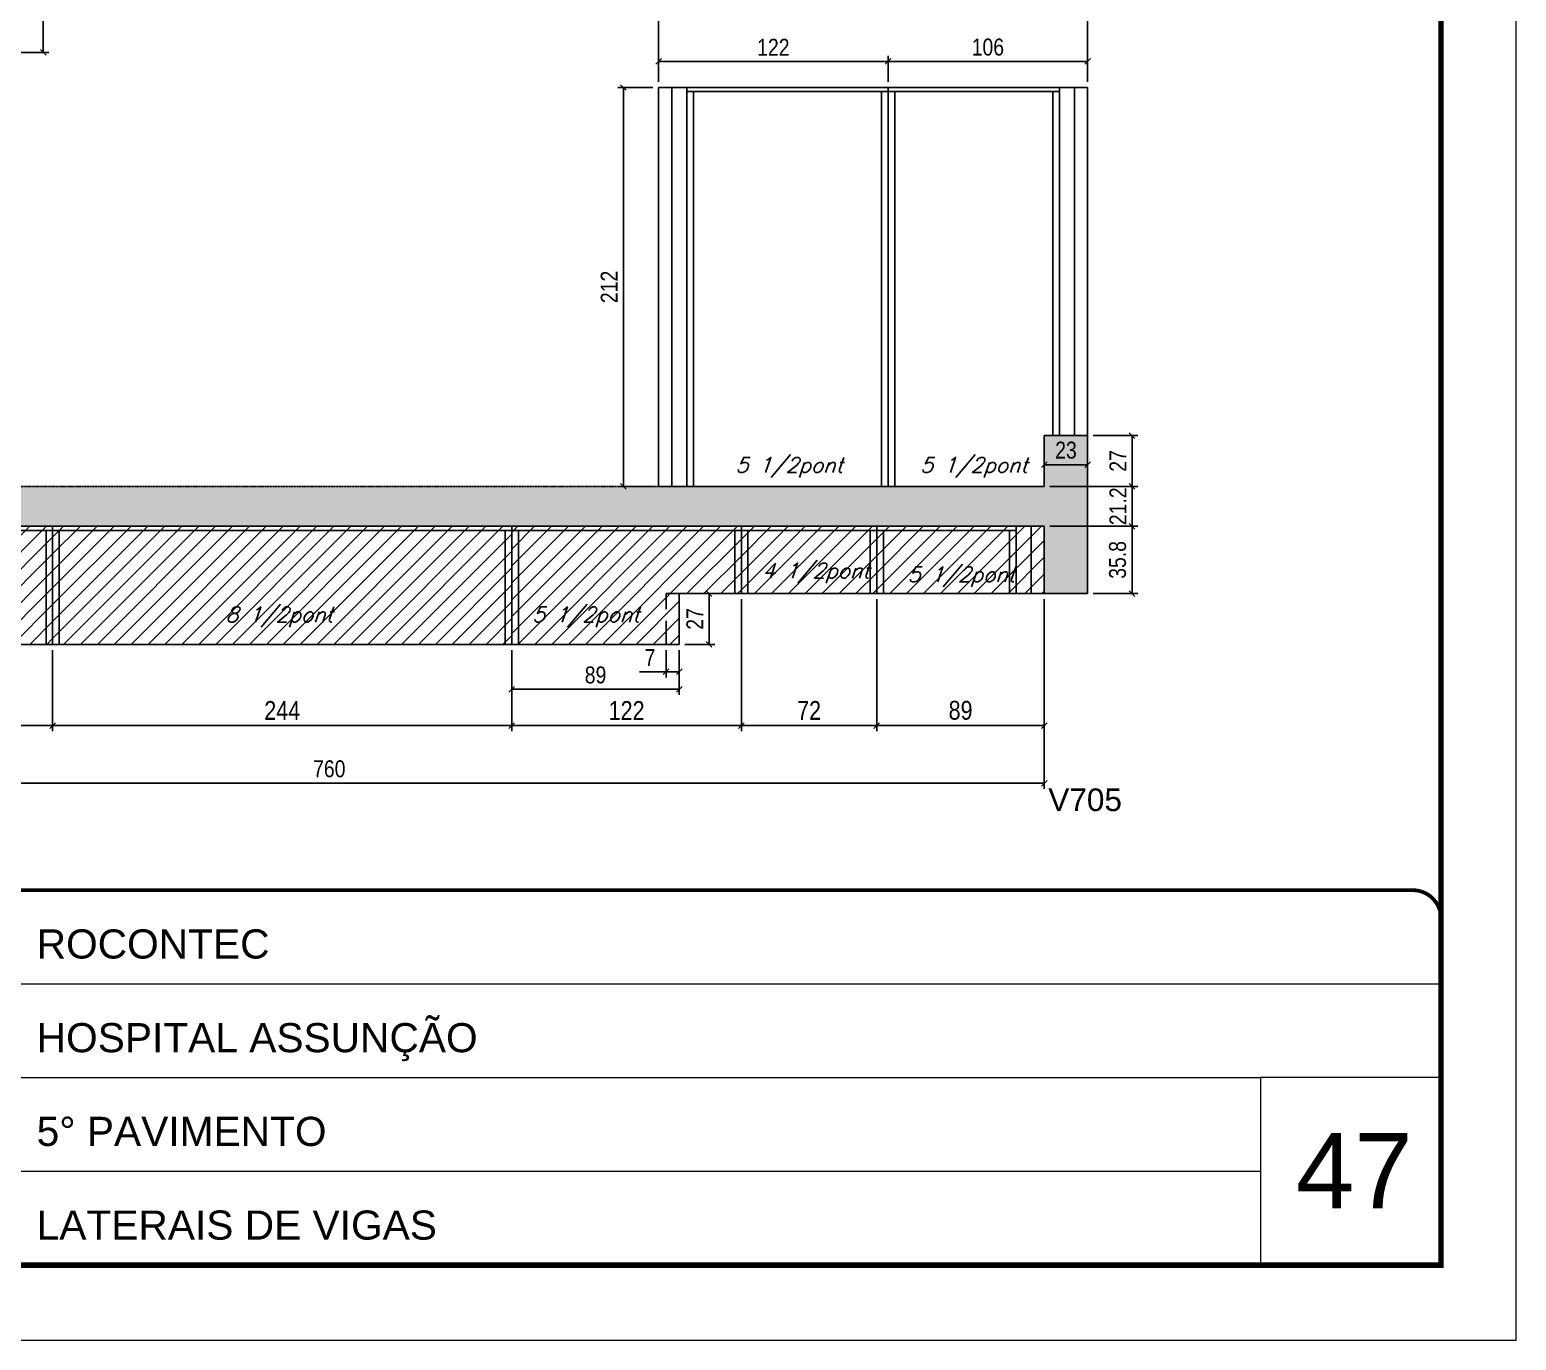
# Model space of a CAD drawing. Extents: x -20960 to -5926, y -2106 to 21915.
# Drawn here: x -8342 to -7552, y 8231 to 8928 of the extents above; entities that cross this region are included whole.
import ezdxf

# ---------------------------------------------------------------- set-up
doc = ezdxf.new("R2010")
doc.units = 0
for name, pattern in [('CONTINUO', [0]), ('DASHED', [0.75, 0.5, -0.25]), ('HIDDEN', [0.375, 0.25, -0.125])]:
    doc.linetypes.add(name, pattern=pattern)
for name, color, linetype in [('5', 5, 'Continuous'), ('COTA', 241, 'Continuous'), ('Painéis', 200, 'Continuous'), ('Reaproveitamento', 251, 'Continuous'), ('SARR_2.2x7', 40, 'Continuous'), ('SARR_3.5x7', 81, 'Continuous'), ('texto', 7, 'Continuous')]:
    doc.layers.add(name, color=color, linetype=linetype)
for name, color, linetype, lineweight in [('CARIMBO', 255, 'Continuous', 9), ('Folhas', 255, 'Continuous', 9), ('SARRAFO DE PRESSAO', 251, 'DASHED', 9)]:
    doc.layers.add(name, color=color, linetype=linetype, lineweight=lineweight)
doc.styles.add('ARIAL', font='arial.ttf')
doc.styles.add('COTA TECNICA', font='techl___.ttf', dxfattribs={"height": 10})
doc.styles.add('COTA TECNICA-50', font='techl___.ttf', dxfattribs={"height": 9})
doc.styles.add('Romans', font='romans.shx')
doc.styles.get("Standard").update_dxf_attribs({"font": 'arial.ttf'})
doc.dimstyles.new('COTA PAINEL-50', dxfattribs={"dimtxt": 9, "dimasz": 3, "dimexe": 3, "dimexo": 3, "dimgap": 3, "dimtad": 1, "dimdec": 1, "dimzin": 12, "dimdsep": 46, "dimtxsty": 'COTA TECNICA-50', "dimblk1": 'OBLIQUE', "dimblk2": 'OBLIQUE', "dimsah": 1, "dimcen": 0.9, "dimclrd": 4, "dimclre": 4, "dimclrt": 240, "dimadec": 1, "dimazin": 3, "dimtfac": 1, "dimtdec": 1, "dimtmove": 0, "dimatfit": 3, "dimfxl": 1, "dimtolj": 1, "dimtzin": 12, "dimarcsym": 0})
doc.dimstyles.new('PAINEL', dxfattribs={"dimtxt": 10, "dimasz": 3, "dimexe": 3, "dimexo": 3, "dimgap": 3, "dimtad": 1, "dimdec": 1, "dimzin": 12, "dimdsep": 46, "dimtxsty": 'COTA TECNICA', "dimblk1": 'OBLIQUE', "dimblk2": 'OBLIQUE', "dimsah": 1, "dimcen": 0.9, "dimclrd": 4, "dimclre": 4, "dimclrt": 240, "dimadec": 1, "dimazin": 3, "dimtfac": 1, "dimtdec": 1, "dimtmove": 0, "dimatfit": 3, "dimfxl": 1, "dimtolj": 1, "dimtzin": 12, "dimarcsym": 0})
pattern_1 = [(45, (9286.408, 11034.7333), (-4.490128, 4.490128), [])]
pattern_2 = [(45, (3170, 2297.15), (-4.490128, 4.490128), [])]

# ---------------------------------------------------------------- blocks, each defined once
blk = doc.blocks.new('9999999999')
at = {"color": 30, "linetype": 'CONTINUO'}
for p, q in [((98564.56, 34379.64), (99583.98, 34379.64)), ((98564.56, 34329.83), (99487.98, 34329.83)), ((99583.98, 34329.83), (99487.98, 34329.83)), ((99487.98, 34329.83), (99487.98, 34230.21)), ((98564.56, 34280.02), (99487.98, 34280.02))]:
    blk.add_line(p, q, dxfattribs=at)
at = {"color": 30, "linetype": 'CONTINUO', "const_width": 2}
blk.add_lwpolyline([(99583.98, 34230.21), (99583.98, 34414.45, 0.414214), (99568.98, 34429.45), (98228.98, 34429.45, 0.414214), (98213.98, 34414.45), (98213.98, 34245.21, 0.414214), (98228.98, 34230.21), (99583.98, 34230.21)], format="xyb", dxfattribs=at)
at = {"layer": 'Folhas'}
blk.add_lwpolyline([(98138.98, 34190.21), (99623.98, 34190.21), (99623.98, 35240.21), (98138.98, 35240.21)], close=True, dxfattribs=at)
at = {"layer": 'Folhas', "color": 30, "const_width": 3}
blk.add_lwpolyline([(98213.98, 34230.21), (99583.98, 34230.21), (99583.98, 35200.21), (98213.98, 35200.21)], close=True, dxfattribs=at)
at = {"color": 7, "linetype": 'Continuous', "ltscale": 5, "style": 'ARIAL'}
for s, height, p in [('ROCONTEC', 15.483, (98837.68, 34393.13)), ('HOSPITAL ASSUNÇÃO', 15.4829, (98837.68, 34343.32)), ('5° PAVIMENTO', 15.4829, (98837.68, 34293.51)), ('LATERAIS DE VIGAS', 15.4829, (98837.68, 34243.7))]:
    blk.add_text(s, height=height, dxfattribs=at).set_placement(p)
blk = doc.blocks.new('_Oblique')
at = {"color": 0, "linetype": 'ByBlock', "lineweight": -2}
blk.add_line((-0.5, -0.5), (0.5, 0.5), dxfattribs=at)
blk = doc.blocks.new('*D1623')
at = {"layer": 'COTA', "color": 4, "lineweight": -2, "ltscale": 25, "transparency": 16777216}
for p, q in [((-8562.8, 8597.98), (-8562.8, 8554.78)), ((-8329.8, 8597.98), (-8329.8, 8554.78)), ((-8562.8, 8557.78), (-8329.8, 8557.78))]:
    blk.add_line(p, q, dxfattribs=at)
at = {"layer": 'Defpoints', "color": 0, "ltscale": 25, "transparency": 16777216}
for p in [(-8562.8, 8600.98), (-8329.8, 8600.98), (-8329.8, 8557.78)]:
    blk.add_point(p, dxfattribs=at)
at = {"layer": 'COTA', "color": 4, "lineweight": -2, "ltscale": 25, "transparency": 16777216, "xscale": 3, "yscale": 3, "zscale": 3, "rotation": 180}
blk.add_blockref('_Oblique', (-8562.8, 8557.78), dxfattribs=at)
at = {"layer": 'COTA', "color": 4, "lineweight": -2, "ltscale": 25, "transparency": 16777216, "xscale": 3, "yscale": 3, "zscale": 3}
blk.add_blockref('_Oblique', (-8329.8, 8557.78), dxfattribs=at)
at = {"layer": 'COTA', "color": 240, "ltscale": 25, "transparency": 16777216, "insert": (-8446.3, 8565.99), "char_height": 10, "attachment_point": 5, "style": 'COTA TECNICA'}
blk.add_mtext('\\A1;233', dxfattribs=at)
blk = doc.blocks.new('*D1624')
at = {"layer": 'COTA', "color": 4, "lineweight": -2, "ltscale": 25, "transparency": 16777216}
for p, q in [((-8329.8, 8597.98), (-8329.8, 8554.78)), ((-8085.8, 8597.98), (-8085.8, 8554.78)), ((-8329.8, 8557.78), (-8085.8, 8557.78))]:
    blk.add_line(p, q, dxfattribs=at)
at = {"layer": 'Defpoints', "color": 0, "ltscale": 25, "transparency": 16777216}
for p in [(-8329.8, 8600.98), (-8085.8, 8600.98), (-8085.8, 8557.78)]:
    blk.add_point(p, dxfattribs=at)
at = {"layer": 'COTA', "color": 4, "lineweight": -2, "ltscale": 25, "transparency": 16777216, "xscale": 3, "yscale": 3, "zscale": 3, "rotation": 180}
blk.add_blockref('_Oblique', (-8329.8, 8557.78), dxfattribs=at)
at = {"layer": 'COTA', "color": 4, "lineweight": -2, "ltscale": 25, "transparency": 16777216, "xscale": 3, "yscale": 3, "zscale": 3}
blk.add_blockref('_Oblique', (-8085.8, 8557.78), dxfattribs=at)
at = {"layer": 'COTA', "color": 240, "ltscale": 25, "transparency": 16777216, "insert": (-8207.8, 8565.85), "char_height": 10, "attachment_point": 5, "style": 'COTA TECNICA'}
blk.add_mtext('\\A1;244', dxfattribs=at)
blk = doc.blocks.new('*D1606')
at = {"layer": 'COTA', "color": 4, "lineweight": -2, "ltscale": 25, "transparency": 16777216}
for p, q in [((-7963.8, 8624.98), (-7963.8, 8554.78)), ((-8085.8, 8597.98), (-8085.8, 8554.78)), ((-8085.8, 8557.78), (-7963.8, 8557.78))]:
    blk.add_line(p, q, dxfattribs=at)
at = {"layer": 'Defpoints', "color": 0, "ltscale": 25, "transparency": 16777216}
for p in [(-7963.8, 8627.98), (-8085.8, 8600.98), (-7963.8, 8557.78)]:
    blk.add_point(p, dxfattribs=at)
at = {"layer": 'COTA', "color": 4, "lineweight": -2, "ltscale": 25, "transparency": 16777216, "xscale": 3, "yscale": 3, "zscale": 3, "rotation": 180}
blk.add_blockref('_Oblique', (-8085.8, 8557.78), dxfattribs=at)
at = {"layer": 'COTA', "color": 4, "lineweight": -2, "ltscale": 25, "transparency": 16777216, "xscale": 3, "yscale": 3, "zscale": 3}
blk.add_blockref('_Oblique', (-7963.8, 8557.78), dxfattribs=at)
at = {"layer": 'COTA', "color": 240, "ltscale": 25, "transparency": 16777216, "insert": (-8024.8, 8565.83), "char_height": 10, "attachment_point": 5, "style": 'COTA TECNICA'}
blk.add_mtext('\\A1;122', dxfattribs=at)
blk = doc.blocks.new('*D1607')
at = {"layer": 'COTA', "color": 4, "lineweight": -2, "ltscale": 25, "transparency": 16777216}
for p, q in [((-7963.8, 8624.98), (-7963.8, 8554.78)), ((-7891.82, 8624.98), (-7891.82, 8554.78)), ((-7963.8, 8557.78), (-7891.82, 8557.78))]:
    blk.add_line(p, q, dxfattribs=at)
at = {"layer": 'Defpoints', "color": 0, "ltscale": 25, "transparency": 16777216}
for p in [(-7963.8, 8627.98), (-7891.82, 8627.98), (-7891.82, 8557.78)]:
    blk.add_point(p, dxfattribs=at)
at = {"layer": 'COTA', "color": 4, "lineweight": -2, "ltscale": 25, "transparency": 16777216, "xscale": 3, "yscale": 3, "zscale": 3, "rotation": 180}
blk.add_blockref('_Oblique', (-7963.8, 8557.78), dxfattribs=at)
at = {"layer": 'COTA', "color": 4, "lineweight": -2, "ltscale": 25, "transparency": 16777216, "xscale": 3, "yscale": 3, "zscale": 3}
blk.add_blockref('_Oblique', (-7891.82, 8557.78), dxfattribs=at)
at = {"layer": 'COTA', "color": 240, "ltscale": 25, "transparency": 16777216, "insert": (-7927.81, 8565.85), "char_height": 10, "attachment_point": 5, "style": 'COTA TECNICA'}
blk.add_mtext('\\A1;72', dxfattribs=at)
blk = doc.blocks.new('*D1579')
at = {"layer": 'COTA', "color": 4, "lineweight": -2, "ltscale": 25, "transparency": 16777216}
for p, q in [((-7891.82, 8624.98), (-7891.82, 8554.78)), ((-7802.8, 8624.98), (-7802.8, 8554.78)), ((-7891.82, 8557.78), (-7802.8, 8557.78))]:
    blk.add_line(p, q, dxfattribs=at)
at = {"layer": 'Defpoints', "color": 0, "ltscale": 25, "transparency": 16777216}
for p in [(-7891.82, 8627.98), (-7802.8, 8627.98), (-7802.8, 8557.78)]:
    blk.add_point(p, dxfattribs=at)
at = {"layer": 'COTA', "color": 4, "lineweight": -2, "ltscale": 25, "transparency": 16777216, "xscale": 3, "yscale": 3, "zscale": 3, "rotation": 180}
blk.add_blockref('_Oblique', (-7891.82, 8557.78), dxfattribs=at)
at = {"layer": 'COTA', "color": 4, "lineweight": -2, "ltscale": 25, "transparency": 16777216, "xscale": 3, "yscale": 3, "zscale": 3}
blk.add_blockref('_Oblique', (-7802.8, 8557.78), dxfattribs=at)
at = {"layer": 'COTA', "color": 240, "ltscale": 25, "transparency": 16777216, "insert": (-7847.31, 8565.88), "char_height": 10, "attachment_point": 5, "style": 'COTA TECNICA'}
blk.add_mtext('\\A1;89', dxfattribs=at)
blk = doc.blocks.new('*D1611')
at = {"layer": 'COTA', "color": 4, "lineweight": -2, "transparency": 16777216}
for p, q in [((-7802.8, 8624.98), (-7802.8, 8524.19)), ((-8562.8, 8597.98), (-8562.8, 8524.19)), ((-8562.8, 8527.19), (-7802.8, 8527.19))]:
    blk.add_line(p, q, dxfattribs=at)
at = {"layer": 'Defpoints', "color": 0, "transparency": 16777216}
for p in [(-7802.8, 8627.98), (-8562.8, 8600.98), (-7802.8, 8527.19)]:
    blk.add_point(p, dxfattribs=at)
at = {"layer": 'COTA', "color": 4, "lineweight": -2, "transparency": 16777216, "xscale": 3, "yscale": 3, "zscale": 3, "rotation": 180}
blk.add_blockref('_Oblique', (-8562.8, 8527.19), dxfattribs=at)
at = {"layer": 'COTA', "color": 4, "lineweight": -2, "transparency": 16777216, "xscale": 3, "yscale": 3, "zscale": 3}
blk.add_blockref('_Oblique', (-7802.8, 8527.19), dxfattribs=at)
at = {"layer": 'COTA', "color": 240, "transparency": 16777216, "insert": (-8182.8, 8534.78), "char_height": 9, "attachment_point": 5, "style": 'COTA TECNICA-50'}
blk.add_mtext('\\A1;760', dxfattribs=at)
blk = doc.blocks.new('*D1583')
at = {"layer": 'COTA', "color": 4, "lineweight": -2, "transparency": 16777216}
for p, q in [((-8376.07, 9184.61), (-8331.77, 9184.61)), ((-8334.77, 9184.61), (-8334.77, 8915.61)), ((-8376.07, 8915.61), (-8331.77, 8915.61))]:
    blk.add_line(p, q, dxfattribs=at)
at = {"layer": 'Defpoints', "color": 0, "transparency": 16777216}
for p in [(-8379.07, 9184.61), (-8379.07, 8915.61), (-8334.77, 8915.61)]:
    blk.add_point(p, dxfattribs=at)
at = {"layer": 'COTA', "color": 4, "lineweight": -2, "transparency": 16777216, "xscale": 3, "yscale": 3, "zscale": 3}
for p, rotation in [((-8334.77, 9184.61), 90), ((-8334.77, 8915.61), 270)]:
    blk.add_blockref('_Oblique', p, dxfattribs=dict(at, rotation=rotation))
at = {"layer": 'COTA', "color": 240, "transparency": 16777216, "insert": (-8342.39, 9050.11), "char_height": 9, "attachment_point": 5, "rotation": 90, "style": 'COTA TECNICA-50'}
blk.add_mtext('\\A1;269', dxfattribs=at)
blk = doc.blocks.new('*D1637')
at = {"layer": 'COTA', "color": 4, "lineweight": -2, "transparency": 16777216}
for p, q in [((-8007.8, 8899.98), (-8007.8, 8913.83)), ((-7885.8, 8899.98), (-7885.8, 8913.83)), ((-8007.8, 8910.83), (-7885.8, 8910.83))]:
    blk.add_line(p, q, dxfattribs=at)
at = {"layer": 'Defpoints', "color": 0, "transparency": 16777216}
for p in [(-7885.8, 8910.83), (-8007.8, 8896.98), (-7885.8, 8896.98)]:
    blk.add_point(p, dxfattribs=at)
at = {"layer": 'COTA', "color": 4, "lineweight": -2, "transparency": 16777216, "xscale": 3, "yscale": 3, "zscale": 3, "rotation": 180}
blk.add_blockref('_Oblique', (-8007.8, 8910.83), dxfattribs=at)
at = {"layer": 'COTA', "color": 4, "lineweight": -2, "transparency": 16777216, "xscale": 3, "yscale": 3, "zscale": 3}
blk.add_blockref('_Oblique', (-7885.8, 8910.83), dxfattribs=at)
at = {"layer": 'COTA', "color": 240, "transparency": 16777216, "insert": (-7946.8, 8918.38), "char_height": 9, "attachment_point": 5, "style": 'COTA TECNICA-50'}
blk.add_mtext('\\A1;122', dxfattribs=at)
blk = doc.blocks.new('*D1638')
at = {"layer": 'COTA', "color": 4, "lineweight": -2, "transparency": 16777216}
for p, q in [((-7885.8, 8899.98), (-7885.8, 8913.83)), ((-7779.8, 8899.98), (-7779.8, 8913.83)), ((-7885.8, 8910.83), (-7779.8, 8910.83))]:
    blk.add_line(p, q, dxfattribs=at)
at = {"layer": 'Defpoints', "color": 0, "transparency": 16777216}
for p in [(-7779.8, 8910.83), (-7885.8, 8896.98), (-7779.8, 8896.98)]:
    blk.add_point(p, dxfattribs=at)
at = {"layer": 'COTA', "color": 4, "lineweight": -2, "transparency": 16777216, "xscale": 3, "yscale": 3, "zscale": 3, "rotation": 180}
blk.add_blockref('_Oblique', (-7885.8, 8910.83), dxfattribs=at)
at = {"layer": 'COTA', "color": 4, "lineweight": -2, "transparency": 16777216, "xscale": 3, "yscale": 3, "zscale": 3}
blk.add_blockref('_Oblique', (-7779.8, 8910.83), dxfattribs=at)
at = {"layer": 'COTA', "color": 240, "transparency": 16777216, "insert": (-7832.8, 8918.42), "char_height": 9, "attachment_point": 5, "style": 'COTA TECNICA-50'}
blk.add_mtext('\\A1;106', dxfattribs=at)
blk = doc.blocks.new('*D1593')
at = {"layer": 'COTA', "color": 4, "lineweight": -2, "transparency": 16777216}
for p, q in [((-8007.8, 8899.98), (-8007.8, 8938.06)), ((-8007.8, 8935.06), (-7779.8, 8935.06)), ((-7779.8, 8899.98), (-7779.8, 8938.06))]:
    blk.add_line(p, q, dxfattribs=at)
at = {"layer": 'Defpoints', "color": 0, "transparency": 16777216}
for p in [(-7779.8, 8935.06), (-8007.8, 8896.98), (-7779.8, 8896.98)]:
    blk.add_point(p, dxfattribs=at)
at = {"layer": 'COTA', "color": 4, "lineweight": -2, "transparency": 16777216, "xscale": 3, "yscale": 3, "zscale": 3, "rotation": 180}
blk.add_blockref('_Oblique', (-8007.8, 8935.06), dxfattribs=at)
at = {"layer": 'COTA', "color": 4, "lineweight": -2, "transparency": 16777216, "xscale": 3, "yscale": 3, "zscale": 3}
blk.add_blockref('_Oblique', (-7779.8, 8935.06), dxfattribs=at)
at = {"layer": 'COTA', "color": 240, "transparency": 16777216, "insert": (-7893.8, 8942.64), "char_height": 9, "attachment_point": 5, "style": 'COTA TECNICA-50'}
blk.add_mtext('\\A1;228', dxfattribs=at)
blk = doc.blocks.new('*D1639')
at = {"layer": 'COTA', "color": 4, "lineweight": -2, "transparency": 16777216}
for p, q in [((-7993.8, 8627.98), (-7977.94, 8627.98)), ((-7980.94, 8600.98), (-7980.94, 8627.98)), ((-7993.8, 8600.98), (-7977.94, 8600.98))]:
    blk.add_line(p, q, dxfattribs=at)
at = {"layer": 'Defpoints', "color": 0, "transparency": 16777216}
for p in [(-7996.8, 8627.98), (-7980.94, 8627.98), (-7996.8, 8600.98)]:
    blk.add_point(p, dxfattribs=at)
at = {"layer": 'COTA', "color": 4, "lineweight": -2, "transparency": 16777216, "xscale": 3, "yscale": 3, "zscale": 3}
for p, rotation in [((-7980.94, 8627.98), 90), ((-7980.94, 8600.98), 270)]:
    blk.add_blockref('_Oblique', p, dxfattribs=dict(at, rotation=rotation))
at = {"layer": 'COTA', "color": 240, "transparency": 16777216, "insert": (-7988.51, 8614.48), "char_height": 9, "attachment_point": 5, "rotation": 90, "style": 'COTA TECNICA-50'}
blk.add_mtext('\\A1;27', dxfattribs=at)
blk = doc.blocks.new('*D1640')
at = {"layer": 'COTA', "color": 4, "lineweight": -2, "transparency": 16777216}
for p, q in [((-8085.8, 8597.98), (-8085.8, 8574.09)), ((-7996.8, 8597.98), (-7996.8, 8574.09)), ((-8085.8, 8577.09), (-7996.8, 8577.09))]:
    blk.add_line(p, q, dxfattribs=at)
at = {"layer": 'Defpoints', "color": 0, "transparency": 16777216}
for p in [(-8085.8, 8600.98), (-7996.8, 8600.98), (-7996.8, 8577.09)]:
    blk.add_point(p, dxfattribs=at)
at = {"layer": 'COTA', "color": 4, "lineweight": -2, "transparency": 16777216, "xscale": 3, "yscale": 3, "zscale": 3, "rotation": 180}
blk.add_blockref('_Oblique', (-8085.8, 8577.09), dxfattribs=at)
at = {"layer": 'COTA', "color": 4, "lineweight": -2, "transparency": 16777216, "xscale": 3, "yscale": 3, "zscale": 3}
blk.add_blockref('_Oblique', (-7996.8, 8577.09), dxfattribs=at)
at = {"layer": 'COTA', "color": 240, "transparency": 16777216, "insert": (-8041.3, 8584.68), "char_height": 9, "attachment_point": 5, "style": 'COTA TECNICA-50'}
blk.add_mtext('\\A1;89', dxfattribs=at)
blk = doc.blocks.new('*D1641')
at = {"layer": 'COTA', "color": 4, "lineweight": -2, "transparency": 16777216}
for p, q in [((-8003.8, 8597.98), (-8003.8, 8583.39)), ((-7996.8, 8597.98), (-7996.8, 8583.39)), ((-8003.8, 8586.39), (-8017.96, 8586.39)), ((-7996.8, 8586.39), (-8003.8, 8586.39))]:
    blk.add_line(p, q, dxfattribs=at)
at = {"layer": 'Defpoints', "color": 0, "transparency": 16777216}
for p in [(-8003.8, 8600.98), (-7996.8, 8600.98), (-8003.8, 8586.39)]:
    blk.add_point(p, dxfattribs=at)
at = {"layer": 'COTA', "color": 4, "lineweight": -2, "transparency": 16777216, "xscale": 3, "yscale": 3, "zscale": 3, "rotation": 180}
blk.add_blockref('_Oblique', (-8003.8, 8586.39), dxfattribs=at)
at = {"layer": 'COTA', "color": 4, "lineweight": -2, "transparency": 16777216, "xscale": 3, "yscale": 3, "zscale": 3}
blk.add_blockref('_Oblique', (-7996.8, 8586.39), dxfattribs=at)
at = {"layer": 'COTA', "color": 240, "transparency": 16777216, "insert": (-8012.38, 8593.95), "char_height": 9, "attachment_point": 5, "style": 'COTA TECNICA-50'}
blk.add_mtext('\\A1;7', dxfattribs=at)
blk = doc.blocks.new('*D1647')
at = {"layer": 'COTA', "color": 4, "lineweight": -2, "transparency": 16777216}
for p, q in [((-8010.8, 8896.98), (-8029.49, 8896.98)), ((-8026.49, 8684.98), (-8026.49, 8896.98)), ((-8010.8, 8684.98), (-8029.49, 8684.98))]:
    blk.add_line(p, q, dxfattribs=at)
at = {"layer": 'Defpoints', "color": 0, "transparency": 16777216}
for p in [(-8026.49, 8896.98), (-8007.8, 8896.98), (-8007.8, 8684.98)]:
    blk.add_point(p, dxfattribs=at)
at = {"layer": 'COTA', "color": 4, "lineweight": -2, "transparency": 16777216, "xscale": 3, "yscale": 3, "zscale": 3}
for p, rotation in [((-8026.49, 8896.98), 90), ((-8026.49, 8684.98), 270)]:
    blk.add_blockref('_Oblique', p, dxfattribs=dict(at, rotation=rotation))
at = {"layer": 'COTA', "color": 240, "transparency": 16777216, "insert": (-8034.04, 8790.98), "char_height": 9, "attachment_point": 5, "rotation": 90, "style": 'COTA TECNICA-50'}
blk.add_mtext('\\A1;212', dxfattribs=at)
blk = doc.blocks.new('*D1648')
at = {"layer": 'COTA', "color": 4, "lineweight": -2, "transparency": 16777216}
for p, q in [((-7776.8, 8711.98), (-7753.14, 8711.98)), ((-7756.14, 8711.98), (-7756.14, 8684.98)), ((-7799.8, 8684.98), (-7753.14, 8684.98))]:
    blk.add_line(p, q, dxfattribs=at)
at = {"layer": 'Defpoints', "color": 0, "transparency": 16777216}
for p in [(-7779.8, 8711.98), (-7802.8, 8684.98), (-7756.14, 8684.98)]:
    blk.add_point(p, dxfattribs=at)
at = {"layer": 'COTA', "color": 4, "lineweight": -2, "transparency": 16777216, "xscale": 3, "yscale": 3, "zscale": 3}
for p, rotation in [((-7756.14, 8711.98), 90), ((-7756.14, 8684.98), 270)]:
    blk.add_blockref('_Oblique', p, dxfattribs=dict(at, rotation=rotation))
at = {"layer": 'COTA', "color": 240, "transparency": 16777216, "insert": (-7763.7, 8698.48), "char_height": 9, "attachment_point": 5, "rotation": 90, "style": 'COTA TECNICA-50'}
blk.add_mtext('\\A1;27', dxfattribs=at)
blk = doc.blocks.new('*D1649')
at = {"layer": 'COTA', "color": 4, "lineweight": -2, "transparency": 16777216}
for p, q in [((-7802.8, 8708.98), (-7802.8, 8693.49)), ((-7779.8, 8708.98), (-7779.8, 8693.49)), ((-7802.8, 8696.49), (-7779.8, 8696.49))]:
    blk.add_line(p, q, dxfattribs=at)
at = {"layer": 'Defpoints', "color": 0, "transparency": 16777216}
for p in [(-7802.8, 8711.98), (-7779.8, 8711.98), (-7779.8, 8696.49)]:
    blk.add_point(p, dxfattribs=at)
at = {"layer": 'COTA', "color": 4, "lineweight": -2, "transparency": 16777216, "xscale": 3, "yscale": 3, "zscale": 3, "rotation": 180}
blk.add_blockref('_Oblique', (-7802.8, 8696.49), dxfattribs=at)
at = {"layer": 'COTA', "color": 4, "lineweight": -2, "transparency": 16777216, "xscale": 3, "yscale": 3, "zscale": 3}
blk.add_blockref('_Oblique', (-7779.8, 8696.49), dxfattribs=at)
at = {"layer": 'COTA', "color": 240, "transparency": 16777216, "insert": (-7791.3, 8704.19), "char_height": 9, "attachment_point": 5, "style": 'COTA TECNICA-50'}
blk.add_mtext('\\A1;23', dxfattribs=at)
blk = doc.blocks.new('*D1652')
at = {"layer": 'COTA', "color": 4, "lineweight": -2, "transparency": 16777216}
for p, q in [((-7799.8, 8663.78), (-7753.14, 8663.78)), ((-7756.14, 8663.78), (-7756.14, 8627.98)), ((-7776.8, 8627.98), (-7753.14, 8627.98))]:
    blk.add_line(p, q, dxfattribs=at)
at = {"layer": 'Defpoints', "color": 0, "transparency": 16777216}
for p in [(-7802.8, 8663.78), (-7779.8, 8627.98), (-7756.14, 8627.98)]:
    blk.add_point(p, dxfattribs=at)
at = {"layer": 'COTA', "color": 4, "lineweight": -2, "transparency": 16777216, "xscale": 3, "yscale": 3, "zscale": 3}
for p, rotation in [((-7756.14, 8663.78), 90), ((-7756.14, 8627.98), 270)]:
    blk.add_blockref('_Oblique', p, dxfattribs=dict(at, rotation=rotation))
at = {"layer": 'COTA', "color": 240, "transparency": 16777216, "insert": (-7763.85, 8645.88), "char_height": 9, "attachment_point": 5, "rotation": 90, "style": 'COTA TECNICA-50'}
blk.add_mtext('\\A1;35.8', dxfattribs=at)
blk = doc.blocks.new('*D1653')
at = {"layer": 'COTA', "color": 4, "lineweight": -2, "transparency": 16777216}
for p, q in [((-7799.8, 8684.98), (-7753.14, 8684.98)), ((-7756.14, 8684.98), (-7756.14, 8663.78)), ((-7799.8, 8663.78), (-7753.14, 8663.78))]:
    blk.add_line(p, q, dxfattribs=at)
at = {"layer": 'Defpoints', "color": 0, "transparency": 16777216}
for p in [(-7802.8, 8684.98), (-7802.8, 8663.78), (-7756.14, 8663.78)]:
    blk.add_point(p, dxfattribs=at)
at = {"layer": 'COTA', "color": 4, "lineweight": -2, "transparency": 16777216, "xscale": 3, "yscale": 3, "zscale": 3}
for p, rotation in [((-7756.14, 8684.98), 90), ((-7756.14, 8663.78), 270)]:
    blk.add_blockref('_Oblique', p, dxfattribs=dict(at, rotation=rotation))
at = {"layer": 'COTA', "color": 240, "transparency": 16777216, "insert": (-7763.69, 8674.38), "char_height": 9, "attachment_point": 5, "rotation": 90, "style": 'COTA TECNICA-50'}
blk.add_mtext('\\A1;21.2', dxfattribs=at)

msp = doc.modelspace()

# ---------------------------------------------------------------- hatches: boundary and pattern name
at = {"layer": 'COTA', "linetype": 'ByBlock'}
h = msp.add_hatch(dxfattribs=at)
h.set_pattern_fill('AR-CONC', color=256, scale=0.03)
h.set_pattern_definition([(50, (3170, 2243.8634), (5.46554, -0.4781726), [0.5715, -6.2865]), (355, (3170, 2243.8634), (-1.0573026, 5.7317054), [0.4572, -5.0292175]), (100.451445, (3170.4555, 2243.8236), (4.4082374, 5.2535326), [0.4857003, -5.3427073]), (46.1842, (3170, 2245.3874), (8.1323712, -1.26127), [0.85725, -9.42975]), (96.63556, (3170.678, 2245.282), (7.122124, 7.4227837), [0.7285507, -8.014068]), (351.18415, (3170, 2245.387), (7.122124, 7.422784), [0.685799, -7.543792]), (21, (3170.762, 2245.0064), (4.5484317, -3.067956), [0.5715, -6.2865]), (326, (3170.762, 2245.0064), (1.8540609, 5.525639), [0.4572, -5.0292]), (71.451445, (3171.141, 2244.751), (6.4024926, 2.457683), [0.4857003, -5.3426981]), (37.5, (3170, 2243.8634), (0.0926581, 2.53665117), [0, -4.96824, 0, -5.1054, 0, -5.04825]), (7.5, (3170, 2243.8634), (2.0045899, 3.00541724), [0, -2.91084, 0, -4.85394, 0, -1.92405]), (327.5, (3168.3007, 2243.8634), (4.06771786, -0.17186232), [0, -1.905, 0, -5.9436, 0, -7.8867]), (317.5, (3167.5387, 2243.8634), (4.4438754, 0.7627947), [0, -2.4765, 0, -3.94716, 0, -5.6007])])
h.paths.add_polyline_path([(-7779.8, 8711.98), (-7802.8, 8711.98), (-7802.8, 8684.98), (-7885.8, 8684.98), (-8007.8, 8684.98), (-8562.8, 8684.98), (-8562.8, 8663.78), (-7802.8, 8663.78), (-7802.8, 8627.98), (-7779.8, 8627.98)])
at = {"layer": 'Reaproveitamento', "linetype": 'ByBlock'}
h = msp.add_hatch(dxfattribs=at)
h.set_pattern_fill('ANSI31', color=256, scale=2)
h.set_pattern_definition(pattern_1)
h.paths.add_polyline_path([(-8329.8, 8600.98), (-8329.8, 8663.78), (-8562.8, 8663.78), (-8562.8, 8600.98)])
h = msp.add_hatch(dxfattribs=at)
h.set_pattern_fill('ANSI31', color=256, scale=2)
h.set_pattern_definition(pattern_1)
h.paths.add_polyline_path([(-8085.8, 8600.98), (-8085.8, 8663.78), (-8329.8, 8663.78), (-8329.8, 8600.98)])
h = msp.add_hatch(dxfattribs=at)
h.set_pattern_fill('ANSI31', color=256, scale=2)
h.set_pattern_definition(pattern_2)
h.paths.add_polyline_path([(-7996.8, 8627.98), (-7963.8, 8627.98), (-7963.8, 8663.78), (-8085.8, 8663.78), (-8085.8, 8600.98), (-8029.8, 8600.98), (-7996.8, 8600.98)])
h = msp.add_hatch(dxfattribs=at)
h.set_pattern_fill('ANSI31', color=256, scale=2)
h.set_pattern_definition(pattern_2)
h.paths.add_polyline_path([(-7891.82, 8663.78), (-7963.8, 8663.78), (-7963.8, 8627.98), (-7891.82, 8627.98)])
h = msp.add_hatch(dxfattribs=at)
h.set_pattern_fill('ANSI31', color=256, scale=2)
h.set_pattern_definition(pattern_2)
h.paths.add_polyline_path([(-7802.8, 8663.78), (-7891.82, 8663.78), (-7891.82, 8627.98), (-7802.8, 8627.98)])

# ---------------------------------------------------------------- linework, layer by layer
at = {"layer": 'COTA', "linetype": 'ByBlock'}
for p in [(-7779.8, 8711.98), (-7802.8, 8627.98)]:
    msp.add_line(p, (-7779.8, 8627.98), dxfattribs=at)
at = {"layer": 'COTA', "linetype": 'DASHED', "ltscale": 0.3}
msp.add_line((-8562.8, 8684.98), (-8007.8, 8684.98), dxfattribs=at)
at = {"layer": 'Painéis'}
for p, q in [((-8007.8, 8684.98), (-8007.8, 8896.98)), ((-8007.8, 8896.98), (-7779.8, 8896.98)), ((-7885.8, 8896.98), (-7885.8, 8684.98)), ((-7779.8, 8711.98), (-7779.8, 8896.98)), ((-7802.8, 8684.98), (-7802.8, 8711.98)), ((-7802.8, 8711.98), (-7779.8, 8711.98)), ((-8007.8, 8684.98), (-7885.8, 8684.98)), ((-7885.8, 8684.98), (-7802.8, 8684.98)), ((-7996.8, 8627.98), (-7802.8, 8627.98)), ((-7996.8, 8600.98), (-7996.8, 8627.98))]:
    msp.add_line(p, q, dxfattribs=at)
at = {"layer": 'Painéis', "linetype": 'ByBlock'}
for p, q in [((-8562.8, 8663.78), (-7802.8, 8663.78)), ((-8329.8, 8663.78), (-8329.8, 8600.98)), ((-8085.8, 8663.78), (-8085.8, 8600.98)), ((-7963.8, 8663.78), (-7963.8, 8627.98)), ((-8562.8, 8600.98), (-8029.8, 8600.98))]:
    msp.add_line(p, q, dxfattribs=at)
at = {"layer": 'Painéis', "ltscale": 25}
for p, q in [((-7891.82, 8627.98), (-7891.82, 8663.78)), ((-7802.8, 8627.98), (-7802.8, 8663.78)), ((-7802.8, 8620.98), (-7802.8, 8620.98)), ((-8029.8, 8600.98), (-7996.8, 8600.98))]:
    msp.add_line(p, q, dxfattribs=at)
at = {"layer": 'SARR_2.2x7', "linetype": 'Continuous'}
for p, q in [((-8000.8, 8684.98), (-8000.8, 8896.98)), ((-7786.8, 8711.98), (-7786.8, 8896.98)), ((-7992.8, 8894.78), (-7885.8, 8894.78)), ((-7885.8, 8894.78), (-7794.8, 8894.78)), ((-7963.8, 8661.58), (-8085.8, 8661.58)), ((-7891.82, 8661.58), (-7963.8, 8661.58)), ((-7817.8, 8661.58), (-7891.82, 8661.58)), ((-7809.8, 8627.98), (-7809.8, 8663.78))]:
    msp.add_line(p, q, dxfattribs=at)
at = {"layer": 'SARR_2.2x7', "linetype": 'Continuous', "ltscale": 50}
msp.add_line((-8421.8, 8661.58), (-8085.8, 8661.58), dxfattribs=at)
at = {"layer": 'SARR_2.2x7', "linetype": 'HIDDEN', "ltscale": 50}
for p, q in [((-8003.8, 8600.98), (-8003.8, 8627.98)), ((-8003.8, 8627.98), (-7996.8, 8627.98))]:
    msp.add_line(p, q, dxfattribs=at)
at = {"layer": 'SARR_3.5x7'}
for p, q in [((-7992.8, 8684.98), (-7992.8, 8896.98)), ((-7794.8, 8711.98), (-7794.8, 8896.98)), ((-7989.3, 8684.98), (-7989.3, 8894.78)), ((-7889.3, 8894.78), (-7889.3, 8684.98)), ((-7882.3, 8894.78), (-7882.3, 8684.98)), ((-7798.3, 8711.98), (-7798.3, 8894.78)), ((-8333.3, 8661.58), (-8333.3, 8600.98)), ((-8326.3, 8661.58), (-8326.3, 8600.98)), ((-8089.3, 8661.58), (-8089.3, 8600.98)), ((-8082.3, 8661.58), (-8082.3, 8600.98)), ((-7967.3, 8661.58), (-7967.3, 8627.98)), ((-7960.3, 8661.58), (-7960.3, 8627.98)), ((-7895.32, 8661.58), (-7895.32, 8627.98)), ((-7888.32, 8661.58), (-7888.32, 8627.98)), ((-7821.3, 8661.58), (-7821.3, 8627.98)), ((-7817.8, 8663.78), (-7817.8, 8627.98)), ((-7802.8, 8663.78), (-7802.8, 8627.98))]:
    msp.add_line(p, q, dxfattribs=at)

# ---------------------------------------------------------------- block references
at = {"layer": 'SARRAFO DE PRESSAO', "color": 6, "linetype": 'ByBlock'}
msp.add_blockref('9999999999', (-107175.98, -25959.14), dxfattribs=at)

# ---------------------------------------------------------------- texts
at = {"layer": '5', "linetype": 'Continuous'}
msp.add_text('V705', height=12, rotation=0.00004, dxfattribs=at).set_placement((-7800.69, 8512.38))
at = {"layer": 'CARIMBO', "style": 'ARIAL'}
msp.add_text('47', height=40, dxfattribs=at).set_placement((-7669.14, 8301.21))
at = {"layer": 'texto', "color": 2, "char_height": 8, "attachment_point": 5, "style": 'Romans'}
for s, insert in [('{\\Q19;\\C256;5 1/2pont}', (-7938.38, 8695)), ('{\\Q19;\\C256;5 1/2pont}', (-7840.2, 8695)), ('{\\Q19;\\C256;4 1/2pont}', (-7924.16, 8638.89)), ('{\\Q19;\\C256;5 1/2pont}', (-7846.91, 8636.81)), ('{\\Q19;\\C256;8 1/2pont}', (-8209.41, 8615.52)), ('{\\Q19;\\C256;5 1/2pont}', (-8046.46, 8615.52))]:
    msp.add_mtext(s, dxfattribs=dict(at, insert=insert))

# ---------------------------------------------------------------- dimensions: what is measured, and where the dimension line sits
at = {"layer": 'COTA'}
for base, p1, p2, picture, middle in [((-8334.77, 8915.61), (-8379.07, 9184.61), (-8379.07, 8915.61), '*D1583', (-8342.39, 9050.11)), ((-8026.49, 8896.98), (-8007.8, 8684.98), (-8007.8, 8896.98), '*D1647', (-8034.04, 8790.98)), ((-7756.14, 8684.98), (-7779.8, 8711.98), (-7802.8, 8684.98), '*D1648', (-7763.7, 8698.48)), ((-7756.14, 8627.98), (-7802.8, 8663.78), (-7779.8, 8627.98), '*D1652', (-7763.85, 8645.88)), ((-7980.94, 8627.98), (-7996.8, 8600.98), (-7996.8, 8627.98), '*D1639', (-7988.51, 8614.48))]:
    dim = msp.add_linear_dim(base=base, p1=p1, p2=p2, angle=90, dimstyle='COTA PAINEL-50', dxfattribs=at)
    dim.commit()
    dim.dimension.update_dxf_attribs({"geometry": picture, "text_midpoint": middle})
for base, p1, p2, picture, middle in [((-7779.8, 8935.06), (-8007.8, 8896.98), (-7779.8, 8896.98), '*D1593', (-7893.8, 8942.64)), ((-7885.8, 8910.83), (-8007.8, 8896.98), (-7885.8, 8896.98), '*D1637', (-7946.8, 8918.38)), ((-7779.8, 8696.49), (-7802.8, 8711.98), (-7779.8, 8711.98), '*D1649', (-7791.3, 8704.19)), ((-7802.8, 8527.19), (-8562.8, 8600.98), (-7802.8, 8627.98), '*D1611', (-8182.8, 8534.78)), ((-7996.8, 8577.09), (-8085.8, 8600.98), (-7996.8, 8600.98), '*D1640', (-8041.3, 8584.68)), ((-8003.8, 8586.39), (-7996.8, 8600.98), (-8003.8, 8600.98), '*D1641', (-8012.38, 8593.95))]:
    dim = msp.add_linear_dim(base=base, p1=p1, p2=p2, dimstyle='COTA PAINEL-50', dxfattribs=at)
    dim.commit()
    dim.dimension.update_dxf_attribs({"geometry": picture, "text_midpoint": middle})
dim = msp.add_linear_dim(base=(-7779.8, 8910.83), p1=(-7885.8, 8896.98), p2=(-7779.8, 8896.98), dimstyle='COTA PAINEL-50', override={"dimtmove": 1}, dxfattribs=at)
dim.commit()
dim.dimension.update_dxf_attribs({"geometry": '*D1638', "text_midpoint": (-7832.8, 8918.42)})
dim = msp.add_linear_dim(base=(-7756.14, 8663.78), p1=(-7802.8, 8684.98), p2=(-7802.8, 8663.78), angle=90, dimstyle='COTA PAINEL-50', dxfattribs=at)
dim.commit()
dim.dimension.update_dxf_attribs({"geometry": '*D1653', "text_midpoint": (-7756.14, 8674.38), "dimtype": 160})
at = {"layer": 'COTA', "ltscale": 25}
for base, p1, p2, picture, middle in [((-7963.8, 8557.78), (-8085.8, 8600.98), (-7963.8, 8627.98), '*D1606', (-8024.8, 8565.83)), ((-7891.82, 8557.78), (-7963.8, 8627.98), (-7891.82, 8627.98), '*D1607', (-7927.81, 8565.85)), ((-7802.8, 8557.78), (-7891.82, 8627.98), (-7802.8, 8627.98), '*D1579', (-7847.31, 8565.88)), ((-8085.8, 8557.78), (-8329.8, 8600.98), (-8085.8, 8600.98), '*D1624', (-8207.8, 8565.85))]:
    dim = msp.add_linear_dim(base=base, p1=p1, p2=p2, dimstyle='PAINEL', override={"dimtmove": 1}, dxfattribs=at)
    dim.commit()
    dim.dimension.update_dxf_attribs({"geometry": picture, "text_midpoint": middle})
dim = msp.add_linear_dim(base=(-8329.8, 8557.78), p1=(-8562.8, 8600.98), p2=(-8329.8, 8600.98), dimstyle='PAINEL', dxfattribs=at)
dim.commit()
dim.dimension.update_dxf_attribs({"geometry": '*D1623', "text_midpoint": (-8446.3, 8565.99)})

doc.saveas('drawing.dxf')
